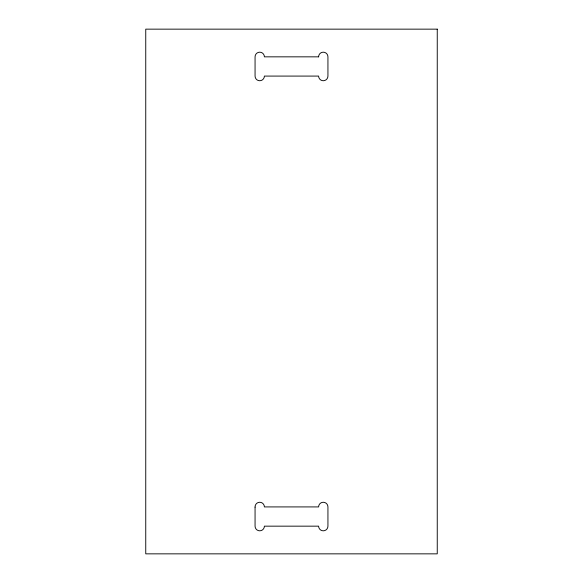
<?xml version="1.0" encoding="UTF-8"?>
<svg xmlns="http://www.w3.org/2000/svg" width="583" height="583" viewBox="0 0 583 583"><rect width="100%" height="100%" fill="white"/><g stroke="black" fill="none" stroke-linecap="round" stroke-linejoin="round"><path stroke-width="0.87" d="M255.062 507.13L255.062 526.158A4.664 4.664 0 0 0 259.726 530.822A4.664 4.664 0 0 0 264.391 526.158L318.609 526.158A4.664 4.664 0 0 0 323.274 530.822A4.664 4.664 0 0 0 327.938 526.158L327.938 506.918A4.664 4.664 0 0 0 323.274 502.255A4.664 4.664 0 0 0 318.609 506.918L264.391 506.918A4.664 4.664 0 0 0 259.624 502.255A4.664 4.664 0 0 0 255.062 507.13M437.25 29.15L145.75 29.15L145.75 553.85L437.25 553.85L437.25 29.15M318.609 56.843L264.391 56.843A4.664 4.664 0 0 0 259.726 52.178A4.664 4.664 0 0 0 255.062 56.843L255.062 76.082A4.664 4.664 0 0 0 259.726 80.745A4.664 4.664 0 0 0 264.391 76.082L318.609 76.082A4.664 4.664 0 0 0 323.274 80.745A4.664 4.664 0 0 0 327.938 76.082L327.938 56.843A4.664 4.664 0 0 0 323.274 52.178A4.664 4.664 0 0 0 318.609 56.843"/></g></svg>
